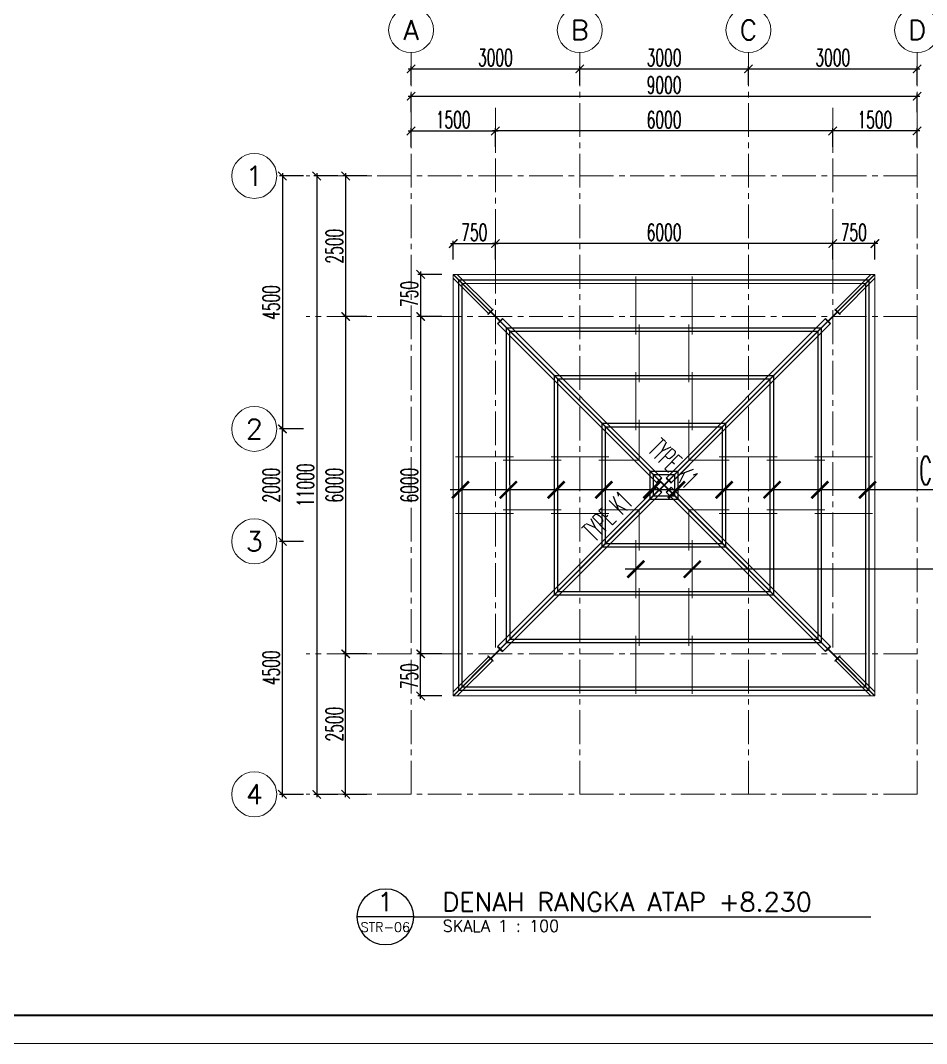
# Model space of a CAD drawing. Header units: inches. Extents: x 266054 to 836293, y -258454 to -102650.
# Drawn here: x 282393 to 298508, y -258434 to -240234 of the extents above; entities that cross this region are included whole.
import ezdxf
from ezdxf.enums import TextEntityAlignment as Align

# ---------------------------------------------------------------- set-up
doc = ezdxf.new("R2010")
doc.units = ezdxf.units.IN
doc.header["$LTSCALE"] = 800
doc.header["$MEASUREMENT"] = 0
doc.linetypes.add('CENTER2', pattern=[1.125, 0.75, -0.125, 0.125, -0.125])
for name, color, linetype, lineweight in [('arsir', 8, 'Continuous', 0), ('AS', 8, 'CENTER2', 5), ('GRS KOP', 1, 'Continuous', 35), ('hacht', 8, 'Continuous', 5), ('kop', 7, 'Continuous', 20), ('NOT', 7, 'Continuous', 15)]:
    doc.layers.add(name, color=color, linetype=linetype, lineweight=lineweight)
for name, color, linetype in [('LOGO', 7, 'Continuous'), ('PLAT', 1, 'Continuous'), ('TEXT', 4, 'Continuous'), ('WF', 3, 'Continuous')]:
    doc.layers.add(name, color=color, linetype=linetype)
doc.styles.add('BARU', font='arial.ttf')
doc.styles.add('DICK STYLE 100', font='romans.shx', dxfattribs={"width": 0.6, "height": 300})
doc.styles.add('ROMANS', font='romans.shx', dxfattribs={"width": 0.8, "height": 0.25})
doc.styles.add('S', font='SIMPLEX', dxfattribs={"width": 1.1})
doc.styles.get("Standard").update_dxf_attribs({"font": 'romans.shx'})
doc.dimstyles.new('100 A', dxfattribs={"dimtxt": 250, "dimasz": 150, "dimexe": 50, "dimexo": 50, "dimgap": 50, "dimtad": 1, "dimdec": 0, "dimrnd": 1, "dimtxsty": 'DICK STYLE 100', "dimblk": 'ARCHTICK', "dimcen": 100, "dimdle": 50, "dimclrd": 18, "dimclre": 18, "dimclrt": 7, "dimadec": 0, "dimazin": 2, "dimtfac": 1, "dimtdec": 0, "dimtix": 1, "dimtmove": 0, "dimatfit": 3, "dimfxl": 0, "dimarcsym": 0})

# ---------------------------------------------------------------- blocks, each defined once
blk = doc.blocks.new('NAV')
blk.add_circle((0, -0.4), 0.4)
at = {"style": 'S', "width": 0.75, "flags": 4}
blk.add_attdef('AV', text='', height=0.3, dxfattribs=at).set_placement((0, -0.4), align=Align.MIDDLE)
blk = doc.blocks.new('_ArchTick')
at = {"layer": 'LOGO', "color": 0, "const_width": 0.15}
blk.add_lwpolyline([(-0.5, -0.5), (0.5, 0.5)], dxfattribs=at)
blk = doc.blocks.new('*D128')
at = {"layer": 'Defpoints', "color": 0, "ltscale": 5}
for p in [(292340, -241095), (289340, -241428), (292340, -241428)]:
    blk.add_point(p, dxfattribs=at)
at = {"layer": 'hacht', "color": 18, "lineweight": -2, "ltscale": 5}
for p, q in [((289290, -241095), (292390, -241095)), ((289340, -241378), (289340, -241045)), ((292340, -241378), (292340, -241045))]:
    blk.add_line(p, q, dxfattribs=at)
at = {"layer": 'hacht', "color": 18, "lineweight": -2, "ltscale": 5, "xscale": 150, "yscale": 150, "zscale": 150, "rotation": 180}
blk.add_blockref('_ArchTick', (289340, -241095), dxfattribs=at)
at = {"layer": 'hacht', "color": 18, "lineweight": -2, "ltscale": 5, "xscale": 150, "yscale": 150, "zscale": 150}
blk.add_blockref('_ArchTick', (292340, -241095), dxfattribs=at)
at = {"layer": 'hacht', "color": 7, "ltscale": 5, "insert": (290840, -240895), "char_height": 300, "attachment_point": 5, "style": 'DICK STYLE 100'}
blk.add_mtext('3000', dxfattribs=at)
blk = doc.blocks.new('*D129')
at = {"layer": 'Defpoints', "color": 0, "ltscale": 5}
for p in [(298340, -241582), (289340, -241915), (298340, -241915)]:
    blk.add_point(p, dxfattribs=at)
at = {"layer": 'hacht', "color": 18, "lineweight": -2, "ltscale": 5}
for p, q in [((289290, -241582), (298390, -241582)), ((289340, -241865), (289340, -241532)), ((298340, -241865), (298340, -241532))]:
    blk.add_line(p, q, dxfattribs=at)
at = {"layer": 'hacht', "color": 18, "lineweight": -2, "ltscale": 5, "xscale": 150, "yscale": 150, "zscale": 150, "rotation": 180}
blk.add_blockref('_ArchTick', (289340, -241582), dxfattribs=at)
at = {"layer": 'hacht', "color": 18, "lineweight": -2, "ltscale": 5, "xscale": 150, "yscale": 150, "zscale": 150}
blk.add_blockref('_ArchTick', (298340, -241582), dxfattribs=at)
at = {"layer": 'hacht', "color": 7, "ltscale": 5, "insert": (293840, -241382), "char_height": 300, "attachment_point": 5, "style": 'DICK STYLE 100'}
blk.add_mtext('9000', dxfattribs=at)
blk = doc.blocks.new('*D130')
at = {"layer": 'Defpoints', "color": 0, "ltscale": 5}
for p in [(295340, -241095), (292340, -241428), (295340, -241428)]:
    blk.add_point(p, dxfattribs=at)
at = {"layer": 'hacht', "color": 18, "lineweight": -2, "ltscale": 5}
for p, q in [((292290, -241095), (295390, -241095)), ((292340, -241378), (292340, -241045)), ((295340, -241378), (295340, -241045))]:
    blk.add_line(p, q, dxfattribs=at)
at = {"layer": 'hacht', "color": 18, "lineweight": -2, "ltscale": 5, "xscale": 150, "yscale": 150, "zscale": 150, "rotation": 180}
blk.add_blockref('_ArchTick', (292340, -241095), dxfattribs=at)
at = {"layer": 'hacht', "color": 18, "lineweight": -2, "ltscale": 5, "xscale": 150, "yscale": 150, "zscale": 150}
blk.add_blockref('_ArchTick', (295340, -241095), dxfattribs=at)
at = {"layer": 'hacht', "color": 7, "ltscale": 5, "insert": (293840, -240895), "char_height": 300, "attachment_point": 5, "style": 'DICK STYLE 100'}
blk.add_mtext('3000', dxfattribs=at)
blk = doc.blocks.new('*D131')
at = {"layer": 'Defpoints', "color": 0, "ltscale": 5}
for p in [(298340, -241095), (295340, -241428), (298340, -241428)]:
    blk.add_point(p, dxfattribs=at)
at = {"layer": 'hacht', "color": 18, "lineweight": -2, "ltscale": 5}
for p, q in [((295290, -241095), (298390, -241095)), ((295340, -241378), (295340, -241045)), ((298340, -241378), (298340, -241045))]:
    blk.add_line(p, q, dxfattribs=at)
at = {"layer": 'hacht', "color": 18, "lineweight": -2, "ltscale": 5, "xscale": 150, "yscale": 150, "zscale": 150, "rotation": 180}
blk.add_blockref('_ArchTick', (295340, -241095), dxfattribs=at)
at = {"layer": 'hacht', "color": 18, "lineweight": -2, "ltscale": 5, "xscale": 150, "yscale": 150, "zscale": 150}
blk.add_blockref('_ArchTick', (298340, -241095), dxfattribs=at)
at = {"layer": 'hacht', "color": 7, "ltscale": 5, "insert": (296840, -240895), "char_height": 300, "attachment_point": 5, "style": 'DICK STYLE 100'}
blk.add_mtext('3000', dxfattribs=at)
blk = doc.blocks.new('*D132')
at = {"layer": 'Defpoints', "color": 0, "ltscale": 5}
for p in [(287052, -249501), (287477, -249501), (287477, -254001)]:
    blk.add_point(p, dxfattribs=at)
at = {"layer": 'hacht', "color": 18, "lineweight": -2, "ltscale": 5}
for p, q in [((287427, -249501), (287002, -249501)), ((287052, -254051), (287052, -249451)), ((287427, -254001), (287002, -254001))]:
    blk.add_line(p, q, dxfattribs=at)
at = {"layer": 'hacht', "color": 18, "lineweight": -2, "ltscale": 5, "xscale": 150, "yscale": 150, "zscale": 150}
for p, rotation in [((287052, -249501), 90), ((287052, -254001), 270)]:
    blk.add_blockref('_ArchTick', p, dxfattribs=dict(at, rotation=rotation))
at = {"layer": 'hacht', "color": 7, "ltscale": 5, "insert": (286852, -251751), "char_height": 300, "attachment_point": 5, "rotation": 90, "style": 'DICK STYLE 100'}
blk.add_mtext('4500', dxfattribs=at)
blk = doc.blocks.new('*D133')
at = {"layer": 'Defpoints', "color": 0, "ltscale": 5}
for p in [(287052, -247501), (287477, -247501), (287477, -249501)]:
    blk.add_point(p, dxfattribs=at)
at = {"layer": 'hacht', "color": 18, "lineweight": -2, "ltscale": 5}
for p, q in [((287427, -247501), (287002, -247501)), ((287052, -249551), (287052, -247451)), ((287427, -249501), (287002, -249501))]:
    blk.add_line(p, q, dxfattribs=at)
at = {"layer": 'hacht', "color": 18, "lineweight": -2, "ltscale": 5, "xscale": 150, "yscale": 150, "zscale": 150}
for p, rotation in [((287052, -247501), 90), ((287052, -249501), 270)]:
    blk.add_blockref('_ArchTick', p, dxfattribs=dict(at, rotation=rotation))
at = {"layer": 'hacht', "color": 7, "ltscale": 5, "insert": (286852, -248501), "char_height": 300, "attachment_point": 5, "rotation": 90, "style": 'DICK STYLE 100'}
blk.add_mtext('2000', dxfattribs=at)
blk = doc.blocks.new('*D134')
at = {"layer": 'Defpoints', "color": 0, "ltscale": 5}
for p in [(287477, -243001), (287052, -247501), (287477, -247501)]:
    blk.add_point(p, dxfattribs=at)
at = {"layer": 'hacht', "color": 18, "lineweight": -2, "ltscale": 5}
for p, q in [((287052, -242951), (287052, -247551)), ((287427, -243001), (287002, -243001)), ((287427, -247501), (287002, -247501))]:
    blk.add_line(p, q, dxfattribs=at)
at = {"layer": 'hacht', "color": 18, "lineweight": -2, "ltscale": 5, "xscale": 150, "yscale": 150, "zscale": 150}
for p, rotation in [((287052, -243001), 90), ((287052, -247501), 270)]:
    blk.add_blockref('_ArchTick', p, dxfattribs=dict(at, rotation=rotation))
at = {"layer": 'hacht', "color": 7, "ltscale": 5, "insert": (286852, -245251), "char_height": 300, "attachment_point": 5, "rotation": 90, "style": 'DICK STYLE 100'}
blk.add_mtext('4500', dxfattribs=at)
blk = doc.blocks.new('*D135')
at = {"layer": 'Defpoints', "color": 0, "ltscale": 5}
for p in [(288088, -243001), (287663, -254001), (288088, -254001)]:
    blk.add_point(p, dxfattribs=at)
at = {"layer": 'hacht', "color": 18, "lineweight": -2, "ltscale": 5}
for p, q in [((287663, -242951), (287663, -254051)), ((288038, -243001), (287613, -243001)), ((288038, -254001), (287613, -254001))]:
    blk.add_line(p, q, dxfattribs=at)
at = {"layer": 'hacht', "color": 18, "lineweight": -2, "ltscale": 5, "xscale": 150, "yscale": 150, "zscale": 150}
for p, rotation in [((287663, -243001), 90), ((287663, -254001), 270)]:
    blk.add_blockref('_ArchTick', p, dxfattribs=dict(at, rotation=rotation))
at = {"layer": 'hacht', "color": 7, "ltscale": 5, "insert": (287463, -248501), "char_height": 300, "attachment_point": 5, "rotation": 90, "style": 'DICK STYLE 100'}
blk.add_mtext('11000', dxfattribs=at)
blk = doc.blocks.new('*D136')
at = {"layer": 'Defpoints', "color": 0, "ltscale": 5}
for p in [(288177, -251501), (288602, -251501), (288602, -254001)]:
    blk.add_point(p, dxfattribs=at)
at = {"layer": 'hacht', "color": 18, "lineweight": -2, "ltscale": 5}
for p, q in [((288552, -251501), (288127, -251501)), ((288177, -254051), (288177, -251451)), ((288552, -254001), (288127, -254001))]:
    blk.add_line(p, q, dxfattribs=at)
at = {"layer": 'hacht', "color": 18, "lineweight": -2, "ltscale": 5, "xscale": 150, "yscale": 150, "zscale": 150}
for p, rotation in [((288177, -251501), 90), ((288177, -254001), 270)]:
    blk.add_blockref('_ArchTick', p, dxfattribs=dict(at, rotation=rotation))
at = {"layer": 'hacht', "color": 7, "ltscale": 5, "insert": (287977, -252751), "char_height": 300, "attachment_point": 5, "rotation": 90, "style": 'DICK STYLE 100'}
blk.add_mtext('2500', dxfattribs=at)
blk = doc.blocks.new('*D137')
at = {"layer": 'Defpoints', "color": 0, "ltscale": 5}
for p in [(288602, -245501), (288177, -251501), (288602, -251501)]:
    blk.add_point(p, dxfattribs=at)
at = {"layer": 'hacht', "color": 18, "lineweight": -2, "ltscale": 5}
for p, q in [((288552, -245501), (288127, -245501)), ((288177, -245451), (288177, -251551)), ((288552, -251501), (288127, -251501))]:
    blk.add_line(p, q, dxfattribs=at)
at = {"layer": 'hacht', "color": 18, "lineweight": -2, "ltscale": 5, "xscale": 150, "yscale": 150, "zscale": 150}
for p, rotation in [((288177, -245501), 90), ((288177, -251501), 270)]:
    blk.add_blockref('_ArchTick', p, dxfattribs=dict(at, rotation=rotation))
at = {"layer": 'hacht', "color": 7, "ltscale": 5, "insert": (287977, -248501), "char_height": 300, "attachment_point": 5, "rotation": 90, "style": 'DICK STYLE 100'}
blk.add_mtext('6000', dxfattribs=at)
blk = doc.blocks.new('*D138')
at = {"layer": 'Defpoints', "color": 0, "ltscale": 5}
for p in [(288602, -243001), (288177, -245501), (288602, -245501)]:
    blk.add_point(p, dxfattribs=at)
at = {"layer": 'hacht', "color": 18, "lineweight": -2, "ltscale": 5}
for p, q in [((288177, -242951), (288177, -245551)), ((288552, -243001), (288127, -243001)), ((288552, -245501), (288127, -245501))]:
    blk.add_line(p, q, dxfattribs=at)
at = {"layer": 'hacht', "color": 18, "lineweight": -2, "ltscale": 5, "xscale": 150, "yscale": 150, "zscale": 150}
for p, rotation in [((288177, -243001), 90), ((288177, -245501), 270)]:
    blk.add_blockref('_ArchTick', p, dxfattribs=dict(at, rotation=rotation))
at = {"layer": 'hacht', "color": 7, "ltscale": 5, "insert": (287977, -244251), "char_height": 300, "attachment_point": 5, "rotation": 90, "style": 'DICK STYLE 100'}
blk.add_mtext('2500', dxfattribs=at)
blk = doc.blocks.new('*D139')
at = {"layer": 'Defpoints', "color": 0, "ltscale": 5}
for p in [(290840, -242200), (289340, -242533), (290840, -242533)]:
    blk.add_point(p, dxfattribs=at)
at = {"layer": 'hacht', "color": 18, "lineweight": -2, "ltscale": 5}
for p, q in [((289290, -242200), (290890, -242200)), ((289340, -242483), (289340, -242150)), ((290840, -242483), (290840, -242150))]:
    blk.add_line(p, q, dxfattribs=at)
at = {"layer": 'hacht', "color": 18, "lineweight": -2, "ltscale": 5, "xscale": 150, "yscale": 150, "zscale": 150, "rotation": 180}
blk.add_blockref('_ArchTick', (289340, -242200), dxfattribs=at)
at = {"layer": 'hacht', "color": 18, "lineweight": -2, "ltscale": 5, "xscale": 150, "yscale": 150, "zscale": 150}
blk.add_blockref('_ArchTick', (290840, -242200), dxfattribs=at)
at = {"layer": 'hacht', "color": 7, "ltscale": 5, "insert": (290090, -242000), "char_height": 300, "attachment_point": 5, "style": 'DICK STYLE 100'}
blk.add_mtext('1500', dxfattribs=at)
blk = doc.blocks.new('*D140')
at = {"layer": 'Defpoints', "color": 0, "ltscale": 5}
for p in [(296840, -242200), (296840, -242533), (298340, -242533)]:
    blk.add_point(p, dxfattribs=at)
at = {"layer": 'hacht', "color": 18, "lineweight": -2, "ltscale": 5}
for p, q in [((298390, -242200), (296790, -242200)), ((296840, -242483), (296840, -242150)), ((298340, -242483), (298340, -242150))]:
    blk.add_line(p, q, dxfattribs=at)
at = {"layer": 'hacht', "color": 18, "lineweight": -2, "ltscale": 5, "xscale": 150, "yscale": 150, "zscale": 150, "rotation": 180}
blk.add_blockref('_ArchTick', (296840, -242200), dxfattribs=at)
at = {"layer": 'hacht', "color": 18, "lineweight": -2, "ltscale": 5, "xscale": 150, "yscale": 150, "zscale": 150}
blk.add_blockref('_ArchTick', (298340, -242200), dxfattribs=at)
at = {"layer": 'hacht', "color": 7, "ltscale": 5, "insert": (297590, -242000), "char_height": 300, "attachment_point": 5, "style": 'DICK STYLE 100'}
blk.add_mtext('1500', dxfattribs=at)
blk = doc.blocks.new('*D141')
at = {"layer": 'Defpoints', "color": 0, "ltscale": 5}
for p in [(290840, -242200), (290840, -242533), (296840, -242533)]:
    blk.add_point(p, dxfattribs=at)
at = {"layer": 'hacht', "color": 18, "lineweight": -2, "ltscale": 5}
for p, q in [((296890, -242200), (290790, -242200)), ((290840, -242483), (290840, -242150)), ((296840, -242483), (296840, -242150))]:
    blk.add_line(p, q, dxfattribs=at)
at = {"layer": 'hacht', "color": 18, "lineweight": -2, "ltscale": 5, "xscale": 150, "yscale": 150, "zscale": 150, "rotation": 180}
blk.add_blockref('_ArchTick', (290840, -242200), dxfattribs=at)
at = {"layer": 'hacht', "color": 18, "lineweight": -2, "ltscale": 5, "xscale": 150, "yscale": 150, "zscale": 150}
blk.add_blockref('_ArchTick', (296840, -242200), dxfattribs=at)
at = {"layer": 'hacht', "color": 7, "ltscale": 5, "insert": (293840, -242000), "char_height": 300, "attachment_point": 5, "style": 'DICK STYLE 100'}
blk.add_mtext('6000', dxfattribs=at)
blk = doc.blocks.new('*D142')
at = {"layer": 'Defpoints', "color": 0, "ltscale": 5}
for p in [(296840, -244203), (296840, -244536), (297590, -244536)]:
    blk.add_point(p, dxfattribs=at)
at = {"layer": 'hacht', "color": 18, "lineweight": -2, "ltscale": 5}
for p, q in [((297640, -244203), (296790, -244203)), ((296840, -244486), (296840, -244153)), ((297590, -244486), (297590, -244153))]:
    blk.add_line(p, q, dxfattribs=at)
at = {"layer": 'hacht', "color": 18, "lineweight": -2, "ltscale": 5, "xscale": 150, "yscale": 150, "zscale": 150, "rotation": 180}
blk.add_blockref('_ArchTick', (296840, -244203), dxfattribs=at)
at = {"layer": 'hacht', "color": 18, "lineweight": -2, "ltscale": 5, "xscale": 150, "yscale": 150, "zscale": 150}
blk.add_blockref('_ArchTick', (297590, -244203), dxfattribs=at)
at = {"layer": 'hacht', "color": 7, "ltscale": 5, "insert": (297215, -244003), "char_height": 300, "attachment_point": 5, "style": 'DICK STYLE 100'}
blk.add_mtext('750', dxfattribs=at)
blk = doc.blocks.new('*D143')
at = {"layer": 'Defpoints', "color": 0, "ltscale": 5}
for p in [(290840, -244203), (290840, -244536), (296840, -244536)]:
    blk.add_point(p, dxfattribs=at)
at = {"layer": 'hacht', "color": 18, "lineweight": -2, "ltscale": 5}
for p, q in [((296890, -244203), (290790, -244203)), ((290840, -244486), (290840, -244153)), ((296840, -244486), (296840, -244153))]:
    blk.add_line(p, q, dxfattribs=at)
at = {"layer": 'hacht', "color": 18, "lineweight": -2, "ltscale": 5, "xscale": 150, "yscale": 150, "zscale": 150, "rotation": 180}
blk.add_blockref('_ArchTick', (290840, -244203), dxfattribs=at)
at = {"layer": 'hacht', "color": 18, "lineweight": -2, "ltscale": 5, "xscale": 150, "yscale": 150, "zscale": 150}
blk.add_blockref('_ArchTick', (296840, -244203), dxfattribs=at)
at = {"layer": 'hacht', "color": 7, "ltscale": 5, "insert": (293840, -244003), "char_height": 300, "attachment_point": 5, "style": 'DICK STYLE 100'}
blk.add_mtext('6000', dxfattribs=at)
blk = doc.blocks.new('*D144')
at = {"layer": 'Defpoints', "color": 0, "ltscale": 5}
for p in [(290840, -244203), (290090, -244536), (290840, -244536)]:
    blk.add_point(p, dxfattribs=at)
at = {"layer": 'hacht', "color": 18, "lineweight": -2, "ltscale": 5}
for p, q in [((290040, -244203), (290890, -244203)), ((290090, -244486), (290090, -244153)), ((290840, -244486), (290840, -244153))]:
    blk.add_line(p, q, dxfattribs=at)
at = {"layer": 'hacht', "color": 18, "lineweight": -2, "ltscale": 5, "xscale": 150, "yscale": 150, "zscale": 150, "rotation": 180}
blk.add_blockref('_ArchTick', (290090, -244203), dxfattribs=at)
at = {"layer": 'hacht', "color": 18, "lineweight": -2, "ltscale": 5, "xscale": 150, "yscale": 150, "zscale": 150}
blk.add_blockref('_ArchTick', (290840, -244203), dxfattribs=at)
at = {"layer": 'hacht', "color": 7, "ltscale": 5, "insert": (290465, -244003), "char_height": 300, "attachment_point": 5, "style": 'DICK STYLE 100'}
blk.add_mtext('750', dxfattribs=at)
blk = doc.blocks.new('*D145')
at = {"layer": 'Defpoints', "color": 0, "ltscale": 5}
for p in [(289511, -251501), (289936, -251501), (289936, -252251)]:
    blk.add_point(p, dxfattribs=at)
at = {"layer": 'hacht', "color": 18, "lineweight": -2, "ltscale": 5}
for p, q in [((289886, -251501), (289461, -251501)), ((289511, -252301), (289511, -251451)), ((289886, -252251), (289461, -252251))]:
    blk.add_line(p, q, dxfattribs=at)
at = {"layer": 'hacht', "color": 18, "lineweight": -2, "ltscale": 5, "xscale": 150, "yscale": 150, "zscale": 150}
for p, rotation in [((289511, -251501), 90), ((289511, -252251), 270)]:
    blk.add_blockref('_ArchTick', p, dxfattribs=dict(at, rotation=rotation))
at = {"layer": 'hacht', "color": 7, "ltscale": 5, "insert": (289311, -251901), "char_height": 300, "attachment_point": 5, "rotation": 90, "style": 'DICK STYLE 100'}
blk.add_mtext('750', dxfattribs=at)
blk = doc.blocks.new('*D146')
at = {"layer": 'Defpoints', "color": 0, "ltscale": 5}
for p in [(289936, -245501), (289511, -251501), (289936, -251501)]:
    blk.add_point(p, dxfattribs=at)
at = {"layer": 'hacht', "color": 18, "lineweight": -2, "ltscale": 5}
for p, q in [((289886, -245501), (289461, -245501)), ((289511, -245451), (289511, -251551)), ((289886, -251501), (289461, -251501))]:
    blk.add_line(p, q, dxfattribs=at)
at = {"layer": 'hacht', "color": 18, "lineweight": -2, "ltscale": 5, "xscale": 150, "yscale": 150, "zscale": 150}
for p, rotation in [((289511, -245501), 90), ((289511, -251501), 270)]:
    blk.add_blockref('_ArchTick', p, dxfattribs=dict(at, rotation=rotation))
at = {"layer": 'hacht', "color": 7, "ltscale": 5, "insert": (289311, -248501), "char_height": 300, "attachment_point": 5, "rotation": 90, "style": 'DICK STYLE 100'}
blk.add_mtext('6000', dxfattribs=at)
blk = doc.blocks.new('*D147')
at = {"layer": 'Defpoints', "color": 0, "ltscale": 5}
for p in [(289936, -244751), (289511, -245501), (289936, -245501)]:
    blk.add_point(p, dxfattribs=at)
at = {"layer": 'hacht', "color": 18, "lineweight": -2, "ltscale": 5}
for p, q in [((289886, -244751), (289461, -244751)), ((289511, -244701), (289511, -245551)), ((289886, -245501), (289461, -245501))]:
    blk.add_line(p, q, dxfattribs=at)
at = {"layer": 'hacht', "color": 18, "lineweight": -2, "ltscale": 5, "xscale": 150, "yscale": 150, "zscale": 150}
for p, rotation in [((289511, -244751), 90), ((289511, -245501), 270)]:
    blk.add_blockref('_ArchTick', p, dxfattribs=dict(at, rotation=rotation))
at = {"layer": 'hacht', "color": 7, "ltscale": 5, "insert": (289311, -245101), "char_height": 300, "attachment_point": 5, "rotation": 90, "style": 'DICK STYLE 100'}
blk.add_mtext('750', dxfattribs=at)
blk = doc.blocks.new('kop')
at = {"layer": 'GRS KOP'}
blk.add_lwpolyline([(1, 54), (83, 54), (83, 1), (1, 1)], close=True, dxfattribs=at)
at = {"layer": 'kop', "color": 7}
blk.add_line((0, 0), (84, 0), dxfattribs=at)
at = {"layer": 'kop', "style": 'BARU', "flags": 4}
for p, height in [((73.8, 5.4), 0.35), ((80.303, 5.382), 0.25), ((73.8, 4.9), 0.35), ((80.303, 4.882), 0.25), ((73.8, 4.4), 0.35), ((80.303, 4.382), 0.25)]:
    blk.add_attdef('-', p, '', height=height, dxfattribs=at)
at = {"layer": 'kop', "flags": 4}
for tag, p in [('AR-00', (78.057, 2.648)), ('00', (81.238, 2.647))]:
    blk.add_attdef(tag, text='', height=0.35, dxfattribs=at).set_placement(p, align=Align.MIDDLE)
blk = doc.blocks.new('Ndtpd')
at = {"lineweight": -3}
blk.add_line((0.747, 0), (-0.747, 0), dxfattribs=at)
blk.add_circle((0, 0), 0.747, dxfattribs=at)
at = {"color": 10, "lineweight": -3, "style": 'S', "width": 1.1, "flags": 4}
blk.add_attdef('NO', text='', height=0.5, dxfattribs=at).set_placement((0, 0.148), align=Align.CENTER)
blk.add_attdef('NDTPD', (1.516, 0.148), '', height=0.5, dxfattribs=at)
at = {"color": 5, "lineweight": -3, "style": 'S', "width": 1.1, "flags": 4}
blk.add_attdef('NOLBR', text='', height=0.3, dxfattribs=at).set_placement((0, -0.398), align=Align.CENTER)
blk.add_attdef('SKALA', (1.523, -0.398), '', height=0.3, dxfattribs=at)

msp = doc.modelspace()

# ---------------------------------------------------------------- linework, layer by layer
at = {"color": 8}
for p, q in [((301232.3, -248584.1), (290034.3, -248584.1)), ((301591.6, -249995.5), (293145.9, -249995.5))]:
    msp.add_line(p, q, dxfattribs=at)
at = {"color": 0, "linetype": 'ByBlock', "const_width": 45}
for points in [[(290070.4, -248734.5), (290370.4, -248434.5)], [(290920.4, -248734.4), (291220.4, -248434.4)], [(291770.4, -248734.4), (292070.4, -248434.4)], [(292620.4, -248734.3), (292920.4, -248434.3)], [(293470.5, -248734.1), (293770.5, -248434.1)], [(293910.4, -248733.9), (294210.4, -248433.9)], [(294760.4, -248734), (295060.4, -248434)], [(295610.4, -248734), (295910.4, -248434)], [(296460.4, -248734.1), (296760.4, -248434.1)], [(297310.4, -248734.1), (297610.4, -248434.1)], [(293187.7, -250145.5), (293487.7, -249845.5)], [(294192.2, -250145.6), (294492.2, -249845.6)]]:
    msp.add_lwpolyline(points, dxfattribs=at)
at = {"layer": 'arsir'}
for p, q in [((293337.7, -244790.5), (293337.7, -245820.5)), ((294342.3, -244790.5), (294342.2, -245820.5)), ((293397.8, -245640.5), (293397.7, -246670.5)), ((294282.2, -245640.5), (294282.2, -246670.5)), ((293337.7, -247520.5), (293337.7, -246490.5)), ((294342.3, -247520.5), (294342.2, -246490.5)), ((293397.7, -248053.9), (293397.7, -247340.5)), ((294282.2, -248053.9), (294282.2, -247340.5)), ((290130.2, -247998.2), (291160.2, -247998.2)), ((290980.2, -248058.2), (292010.2, -248058.2)), ((292860.2, -247998.2), (291830.2, -247998.2)), ((293393.6, -248058.2), (292680.2, -248058.2)), ((294286.6, -248058.2), (295000, -248058.2)), ((294820, -247998.2), (295850, -247998.2)), ((296700, -248058.2), (295670, -248058.2)), ((297550, -247998.2), (296520, -247998.2)), ((290980.2, -248942.7), (292010.2, -248942.7)), ((293393.6, -248942.7), (292680.2, -248942.7)), ((293397.7, -248947.1), (293397.7, -249660.5)), ((294282.2, -248947.1), (294282.2, -249660.5)), ((294286.6, -248942.7), (295000, -248942.7)), ((296700, -248942.7), (295670, -248942.7)), ((290130.2, -249002.7), (291160.2, -249002.7)), ((292860.2, -249002.7), (291830.2, -249002.7)), ((294820, -249002.7), (295850, -249002.7)), ((297550, -249002.7), (296520, -249002.7)), ((293337.7, -249480.5), (293337.7, -250510.5)), ((294342.3, -249480.5), (294342.2, -250510.5)), ((293397.8, -251360.5), (293397.7, -250330.5)), ((294282.2, -251360.5), (294282.2, -250330.5)), ((293337.7, -252210.5), (293337.7, -251180.5)), ((294342.3, -252210.5), (294342.2, -251180.5))]:
    msp.add_line(p, q, dxfattribs=at)
at = {"layer": 'AS'}
for p, q in [((289340.1, -240805.6), (289340.1, -254000.5)), ((292340.1, -240805.6), (292340.1, -254000.5)), ((295340.1, -240805.6), (295340.1, -254000.5)), ((298340.1, -240805.6), (298340.1, -254000.5)), ((290840.1, -241790.2), (290840.1, -251500.5)), ((296840.1, -241790.2), (296840.1, -251500.5)), ((298340.1, -243000.5), (287477, -243000.5)), ((290090.1, -244750.5), (297590.1, -252250.5)), ((297590.1, -244750.5), (290090.1, -252250.5)), ((298340.1, -245500.5), (287477, -245500.5)), ((298340.1, -251500.5), (287477, -251500.5)), ((298340.1, -254000.5), (287477, -254000.5))]:
    msp.add_line(p, q, dxfattribs=at)
at = {"layer": 'hacht', "ltscale": 5}
for p, q in [((290090.1, -244750.5), (290090.1, -252250.5)), ((297590.1, -244750.5), (290090.1, -244750.5)), ((297590.1, -244750.5), (297590.1, -252250.5)), ((297590.1, -252250.5), (290090.1, -252250.5))]:
    msp.add_line(p, q, dxfattribs=at)
at = {"layer": 'NOT', "lineweight": -3}
msp.add_line((289382.9, -256179.7), (297519.5, -256179.7), dxfattribs=at)
at = {"layer": 'PLAT'}
for p, q in [((290190.2, -252150.4), (290189.9, -244850.4)), ((290190.2, -244850.7), (297490.2, -244850.4)), ((290250.2, -252090.4), (290249.9, -244910.4)), ((290250.2, -244910.7), (297430.2, -244910.4)), ((297429.8, -252090.3), (297430.2, -244910.4)), ((297489.8, -252150.3), (297490.2, -244850.4)), ((291040.2, -251300.4), (291039.9, -245700.4)), ((291040.2, -245700.7), (296640.2, -245700.4)), ((291100.2, -251240.4), (291099.9, -245760.4)), ((291100.2, -245760.7), (296580.2, -245760.4)), ((296579.9, -251240.3), (296580.1, -245760.5)), ((296639.9, -251300.3), (296640.1, -245700.5)), ((291890.2, -250450.5), (291890, -246550.4)), ((291890.2, -246550.6), (295790.2, -246550.4)), ((295789.9, -250450.4), (295790.1, -246550.5)), ((291950.1, -250390.5), (291950, -246610.5)), ((291950.1, -246610.6), (295730.2, -246610.5)), ((295729.9, -250390.4), (295730.1, -246610.5)), ((292740.1, -249600.5), (292740, -247400.5)), ((292740.1, -247400.6), (294940.1, -247400.5)), ((292800.1, -249540.5), (292800, -247460.5)), ((292800.1, -247460.6), (294880.1, -247460.5)), ((294880, -249540.4), (294880.1, -247460.6)), ((294939.9, -249600.4), (294940.1, -247400.6)), ((293590.2, -248250.6), (294090, -248250.5)), ((293590.2, -248750.6), (293590.2, -248250.6)), ((293650.2, -248310.6), (294030, -248310.5)), ((293650.2, -248690.5), (293650.2, -248310.6)), ((294030, -248690.6), (294030, -248310.5)), ((294090, -248750.6), (294090, -248250.5)), ((293590.1, -248750.5), (294090.1, -248750.6)), ((293650.2, -248690.5), (294030, -248690.6)), ((292740.1, -249600.5), (294940.1, -249600.6)), ((292800.1, -249540.5), (294880.1, -249540.6)), ((291950.1, -250390.5), (295730.2, -250390.6)), ((291890.2, -250450.5), (295790.2, -250450.6)), ((291040.2, -251300.4), (296640.2, -251300.7)), ((291100.2, -251240.4), (296580.2, -251240.7)), ((290190.2, -252150.4), (297490.2, -252150.7)), ((290250.2, -252090.4), (297430.2, -252090.7))]:
    msp.add_line(p, q, dxfattribs=at)
at = {"layer": 'WF', "ltscale": 10}
for p, q in [((290090.1, -244754.8), (290749.6, -245414.3)), ((290094.3, -244750.5), (290753.8, -245410)), ((290160.8, -244750.5), (290787, -245376.8)), ((297519.4, -244750.5), (296893.1, -245376.8)), ((297585.8, -244750.5), (296926.3, -245410)), ((297590.1, -244754.8), (296930.6, -245414.3)), ((290090.1, -244821.3), (290716.3, -245447.5)), ((297590.1, -244821.3), (296963.8, -245447.5)), ((290707.5, -245456.4), (290795.9, -245368)), ((290713.8, -245462.7), (290707.5, -245456.4)), ((290748.1, -245428.4), (290713.8, -245462.7)), ((290912.2, -245576.9), (290763.7, -245428.4)), ((290802.2, -245374.3), (290767.9, -245408.6)), ((290767.9, -245424.2), (290916.4, -245572.7)), ((290795.9, -245368), (290802.2, -245374.3)), ((296912.2, -245424.2), (296763.7, -245572.7)), ((296767.9, -245576.9), (296916.4, -245428.4)), ((296884.3, -245368), (296877.9, -245374.3)), ((296877.9, -245374.3), (296912.2, -245408.6)), ((296972.6, -245456.4), (296884.3, -245368)), ((296932, -245428.4), (296966.3, -245462.7)), ((296966.3, -245462.7), (296972.6, -245456.4)), ((290877.9, -245626.8), (290912.2, -245592.5)), ((290884.3, -245633.1), (290877.9, -245626.8)), ((290972.6, -245544.7), (290884.3, -245633.1)), ((290884.3, -245633.1), (293707.5, -248456.4)), ((290926.3, -245591.1), (293749.6, -248414.3)), ((290930.6, -245586.8), (293753.8, -248410)), ((290932, -245572.7), (290966.3, -245538.4)), ((290966.3, -245538.4), (290972.6, -245544.7)), ((290972.6, -245544.7), (293795.9, -248368)), ((296707.5, -245544.7), (293884.3, -248368)), ((296749.6, -245586.8), (293926.3, -248410)), ((296753.8, -245591.1), (293930.6, -248414.3)), ((296795.9, -245633.1), (293972.6, -248456.4)), ((296713.8, -245538.4), (296707.5, -245544.7)), ((296707.5, -245544.7), (296795.9, -245633.1)), ((296748.1, -245572.7), (296713.8, -245538.4)), ((296802.2, -245626.8), (296767.9, -245592.5)), ((296795.9, -245633.1), (296802.2, -245626.8)), ((293707.5, -248456.4), (293795.9, -248368)), ((293748.1, -248428.4), (293713.8, -248462.7)), ((293912.2, -248424.2), (293763.7, -248572.7)), ((293912.2, -248576.9), (293763.7, -248428.4)), ((293802.2, -248374.3), (293767.9, -248408.6)), ((293767.9, -248424.2), (293916.4, -248572.7)), ((293767.9, -248576.9), (293916.4, -248428.4)), ((293795.9, -248368), (293802.2, -248374.3)), ((293884.3, -248368), (293877.9, -248374.3)), ((293877.9, -248374.3), (293912.2, -248408.6)), ((293972.6, -248456.4), (293884.3, -248368)), ((293932, -248428.4), (293966.3, -248462.7)), ((293707.5, -248544.7), (290884.3, -251368)), ((293749.6, -248586.8), (290926.3, -251410)), ((293753.8, -248591.1), (290930.6, -251414.3)), ((293713.8, -248462.7), (293707.5, -248456.4)), ((293713.8, -248538.4), (293707.5, -248544.7)), ((293707.5, -248544.7), (293795.9, -248633.1)), ((293748.1, -248572.7), (293713.8, -248538.4)), ((293802.2, -248626.8), (293767.9, -248592.5)), ((293877.9, -248626.8), (293912.2, -248592.5)), ((293972.6, -248544.7), (293884.3, -248633.1)), ((293926.3, -248591.1), (296749.6, -251414.3)), ((293930.6, -248586.8), (296753.8, -251410)), ((293932, -248572.7), (293966.3, -248538.4)), ((293966.3, -248462.7), (293972.6, -248456.4)), ((293966.3, -248538.4), (293972.6, -248544.7)), ((293972.6, -248544.7), (296795.9, -251368)), ((293795.9, -248633.1), (290972.6, -251456.4)), ((293795.9, -248633.1), (293802.2, -248626.8)), ((293884.3, -248633.1), (293877.9, -248626.8)), ((293884.3, -248633.1), (296707.5, -251456.4)), ((290912.2, -251424.2), (290763.7, -251572.7)), ((290767.9, -251576.9), (290916.4, -251428.4)), ((290884.3, -251368), (290877.9, -251374.3)), ((290877.9, -251374.3), (290912.2, -251408.6)), ((290972.6, -251456.4), (290884.3, -251368)), ((290932, -251428.4), (290966.3, -251462.7)), ((290966.3, -251462.7), (290972.6, -251456.4)), ((296707.5, -251456.4), (296795.9, -251368)), ((296713.8, -251462.7), (296707.5, -251456.4)), ((296748.1, -251428.4), (296713.8, -251462.7)), ((296912.2, -251576.9), (296763.7, -251428.4)), ((296802.2, -251374.3), (296767.9, -251408.6)), ((296767.9, -251424.2), (296916.4, -251572.7)), ((296795.9, -251368), (296802.2, -251374.3)), ((290716.3, -251553.6), (290090.1, -252179.8)), ((290749.6, -251586.8), (290090.1, -252246.3)), ((290753.8, -251591.1), (290094.3, -252250.5)), ((290787, -251624.3), (290160.8, -252250.5)), ((290713.8, -251538.4), (290707.5, -251544.7)), ((290707.5, -251544.7), (290795.9, -251633.1)), ((290748.1, -251572.7), (290713.8, -251538.4)), ((290802.2, -251626.8), (290767.9, -251592.5)), ((290795.9, -251633.1), (290802.2, -251626.8)), ((296877.9, -251626.8), (296912.2, -251592.5)), ((296884.3, -251633.1), (296877.9, -251626.8)), ((296972.6, -251544.7), (296884.3, -251633.1)), ((296893.1, -251624.3), (297519.4, -252250.5)), ((296926.3, -251591.1), (297585.8, -252250.5)), ((296930.6, -251586.8), (297590.1, -252246.3)), ((296932, -251572.7), (296966.3, -251538.4)), ((296963.8, -251553.6), (297590.1, -252179.8)), ((296966.3, -251538.4), (296972.6, -251544.7))]:
    msp.add_line(p, q, dxfattribs=at)
for centre, start, end in [((290755.9, -245436.2), 45, 135), ((290775.7, -245416.4), 135, 225), ((296904.4, -245416.4), 315, 45), ((296924.2, -245436.2), 45, 135), ((290904.4, -245584.7), 315, 45), ((290924.2, -245564.9), 225, 315), ((296755.9, -245564.9), 225, 315), ((296775.7, -245584.7), 135, 225), ((293755.9, -248436.2), 45, 135), ((293775.7, -248416.4), 135, 225), ((293904.4, -248416.4), 315, 45), ((293924.2, -248436.2), 45, 135), ((293755.9, -248564.9), 225, 315), ((293775.7, -248584.7), 135, 225), ((293904.4, -248584.7), 315, 45), ((293924.2, -248564.9), 225, 315), ((290904.4, -251416.4), 315, 45), ((290924.2, -251436.2), 45, 135), ((296755.9, -251436.2), 45, 135), ((296775.7, -251416.4), 135, 225), ((290755.9, -251564.9), 225, 315), ((290775.7, -251584.7), 135, 225), ((296904.4, -251584.7), 315, 45), ((296924.2, -251564.9), 225, 315)]:
    msp.add_arc(centre, 11, start, end, dxfattribs=at)

# ---------------------------------------------------------------- block references
at = {"layer": 'kop', "xscale": 500, "yscale": 500, "zscale": 500}
msp.add_blockref('kop', (266054.4, -258434.2), dxfattribs=at)
at = {"layer": 'NOT'}
ref = msp.add_blockref('NAV', (289340.1, -240005.6), dxfattribs=dict(at, xscale=1000, yscale=1000, zscale=1000))
ref.add_attrib('AV', 'A', dxfattribs={"layer": '0', "height": 350, "flags": 4}).set_placement((289340.1, -240405.6), align=Align.MIDDLE)
ref = msp.add_blockref('NAV', (292340.1, -240005.6), dxfattribs=dict(at, xscale=1000, yscale=1000, zscale=1000))
ref.add_attrib('AV', 'B', dxfattribs={"layer": '0', "height": 350, "flags": 4}).set_placement((292340.1, -240405.6), align=Align.MIDDLE)
ref = msp.add_blockref('NAV', (295340.1, -240005.6), dxfattribs=dict(at, xscale=1000, yscale=1000, zscale=1000))
ref.add_attrib('AV', 'C', dxfattribs={"layer": '0', "height": 350, "flags": 4}).set_placement((295340.1, -240405.6), align=Align.MIDDLE)
ref = msp.add_blockref('NAV', (298340.1, -240005.6), dxfattribs=dict(at, xscale=1000, yscale=1000, zscale=1000))
ref.add_attrib('AV', 'D', dxfattribs={"layer": '0', "height": 350, "flags": 4}).set_placement((298340.1, -240405.6), align=Align.MIDDLE)
ref = msp.add_blockref('NAV', (286552, -242600.5), dxfattribs=dict(at, xscale=1000, yscale=1000, zscale=1000))
ref.add_attrib('AV', '1', dxfattribs={"layer": '0', "height": 350, "flags": 4}).set_placement((286552, -243000.5), align=Align.MIDDLE)
ref = msp.add_blockref('NAV', (286552, -247100.5), dxfattribs=dict(at, xscale=1000, yscale=1000, zscale=1000))
ref.add_attrib('AV', '2', dxfattribs={"layer": '0', "height": 350, "flags": 4}).set_placement((286552, -247500.5), align=Align.MIDDLE)
ref = msp.add_blockref('NAV', (286552, -249100.5), dxfattribs=dict(at, xscale=1000, yscale=1000, zscale=1000))
ref.add_attrib('AV', '3', dxfattribs={"layer": '0', "height": 350, "flags": 4}).set_placement((286552, -249500.5), align=Align.MIDDLE)
ref = msp.add_blockref('NAV', (286552, -253600.5), dxfattribs=dict(at, xscale=1000, yscale=1000, zscale=1000))
ref.add_attrib('AV', '4', dxfattribs={"layer": '0', "height": 350, "flags": 4}).set_placement((286552, -254000.5), align=Align.MIDDLE)
at = {"layer": 'NOT', "lineweight": -3}
ref = msp.add_blockref('Ndtpd', (288882.9, -256179.7), dxfattribs=dict(at, xscale=669.3440428376198, yscale=669.3440428376198, zscale=669.3440428380154))
ref.add_attrib('NO', '1', dxfattribs={"layer": '0', "lineweight": -3, "height": 333.3, "flags": 4}).set_placement((288882.6, -256080.9), align=Align.CENTER)
ref.add_attrib('NDTPD', 'DENAH RANGKA ATAP +8.230', (289897.6, -256080.9), dxfattribs={"layer": '0', "lineweight": -3, "height": 333.333, "flags": 4})
ref.add_attrib('NOLBR', 'STR-06', dxfattribs={"layer": '0', "lineweight": -3, "height": 166.67, "flags": 4}).set_placement((288882.6, -256446.4), align=Align.CENTER)
ref.add_attrib('SKALA', 'SKALA 1 : 100', (289902.5, -256446.4), dxfattribs={"layer": '0', "lineweight": -3, "height": 208.333, "flags": 4})

# ---------------------------------------------------------------- texts
at = {"layer": 'TEXT', "style": 'ROMANS', "width": 0.5}
for rotation, p in [(315.00273, (293661.7, -247770.9)), (44.99727, (292487.8, -249395.5))]:
    msp.add_text('TYPE K1', height=350, rotation=rotation, dxfattribs=at).set_placement(p, align=Align.MIDDLE_LEFT)
msp.add_text('C 150.65.20.3,2', height=500, dxfattribs=at).set_placement((298378.1, -248241.5), align=Align.MIDDLE_LEFT)

# ---------------------------------------------------------------- dimensions: what is measured, and where the dimension line sits
at = {"layer": 'hacht', "ltscale": 5}
for base, p1, p2, picture, middle in [((292340.1, -241095.3), (289340.1, -241428), (292340.1, -241428), '*D128', (290840.1, -240895.3)), ((295340.1, -241095.3), (292340.1, -241428), (295340.1, -241428), '*D130', (293840.1, -240895.3)), ((298340.1, -241095.3), (295340.1, -241428), (298340.1, -241428), '*D131', (296840.1, -240895.3)), ((298340.1, -241581.9), (289340.1, -241914.6), (298340.1, -241914.6), '*D129', (293840.1, -241381.9)), ((290840.1, -242200.3), (289340.1, -242533), (290840.1, -242533), '*D139', (290090.1, -242000.3)), ((290840.1, -244203.1), (290090.1, -244535.7), (290840.1, -244535.7), '*D144', (290465.1, -244003.1))]:
    dim = msp.add_linear_dim(base=base, p1=p1, p2=p2, dimstyle='100 A', dxfattribs=at)
    dim.commit()
    dim.dimension.update_dxf_attribs({"geometry": picture, "text_midpoint": middle})
for base, p1, p2, picture, middle in [((290840.1, -242200.3), (296840.1, -242533), (290840.1, -242533), '*D141', (293840.1, -242000.3)), ((296840.1, -242200.3), (298340.1, -242533), (296840.1, -242533), '*D140', (297590.1, -242000.3)), ((290840.1, -244203.1), (296840.1, -244535.7), (290840.1, -244535.7), '*D143', (293840.1, -244003.1)), ((296840.1, -244203.1), (297590.1, -244535.7), (296840.1, -244535.7), '*D142', (297215.1, -244003.1))]:
    dim = msp.add_linear_dim(base=base, p1=p1, p2=p2, angle=180, dimstyle='100 A', dxfattribs=at)
    dim.commit()
    dim.dimension.update_dxf_attribs({"geometry": picture, "text_midpoint": middle})
for base, p1, p2, angle, picture, middle in [((287052, -247500.5), (287477, -243000.5), (287477, -247500.5), 270, '*D134', (287052, -245250.5)), ((287663.3, -254000.5), (288088.3, -243000.5), (288088.3, -254000.5), 270, '*D135', (287663.3, -248500.5)), ((288177.3, -245500.5), (288602.3, -243000.5), (288602.3, -245500.5), 270, '*D138', (288177.3, -244250.5)), ((289511.1, -245500.5), (289936.1, -244750.5), (289936.1, -245500.5), 270, '*D147', (289511.1, -245100.5)), ((288177.3, -251500.5), (288602.3, -245500.5), (288602.3, -251500.5), 270, '*D137', (288177.3, -248500.5)), ((289511.1, -251500.5), (289936.1, -245500.5), (289936.1, -251500.5), 270, '*D146', (289511.1, -248500.5)), ((287052, -247500.5), (287477, -249500.5), (287477, -247500.5), 90, '*D133', (287052, -248500.5)), ((287052, -249500.5), (287477, -254000.5), (287477, -249500.5), 90, '*D132', (287052, -251750.5)), ((288177.3, -251500.5), (288602.3, -254000.5), (288602.3, -251500.5), 90, '*D136', (288177.3, -252750.5)), ((289511.1, -251500.5), (289936.1, -252250.5), (289936.1, -251500.5), 90, '*D145', (289511.1, -251900.5))]:
    dim = msp.add_linear_dim(base=base, p1=p1, p2=p2, angle=angle, dimstyle='100 A', dxfattribs=at)
    dim.commit()
    dim.dimension.update_dxf_attribs({"geometry": picture, "text_midpoint": middle, "dimtype": 160})

doc.saveas('drawing.dxf')
